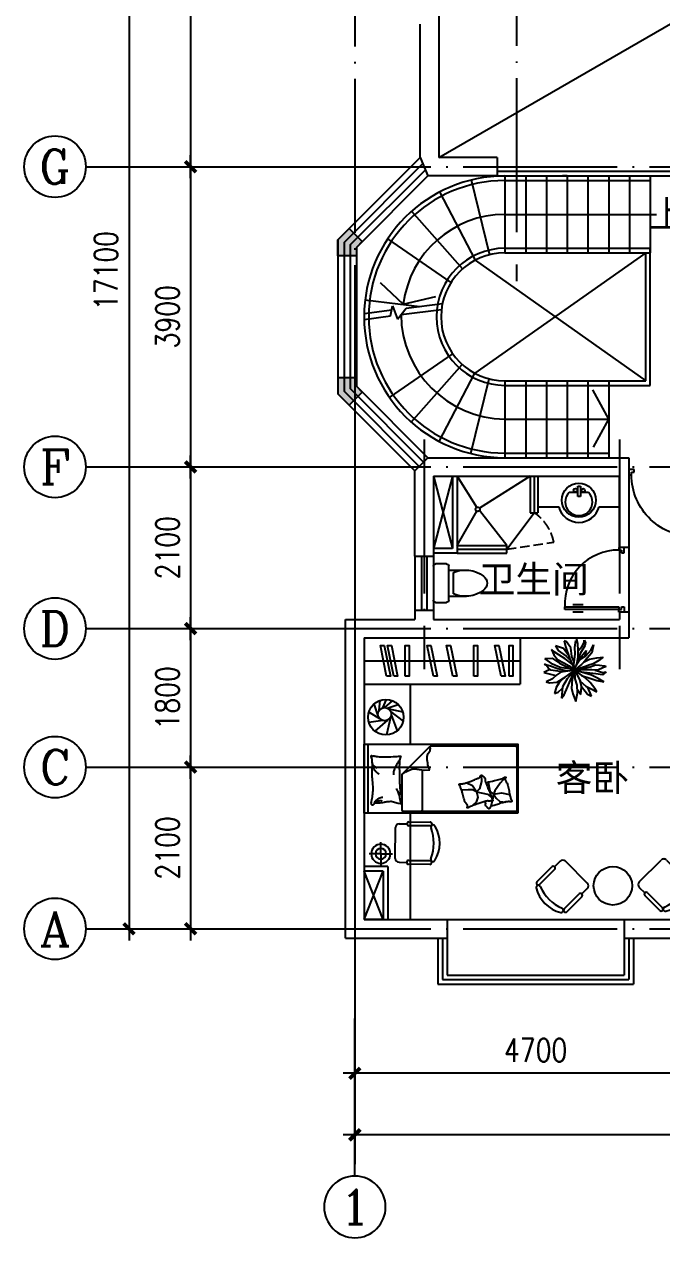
# Model space of a CAD drawing. Extents: x 68494 to 246694, y -171764 to -76879.
# Drawn here: x 132206 to 140491, y -140224 to -124461 of the extents above; entities that cross this region are included whole.
import ezdxf
from ezdxf.enums import TextEntityAlignment as Align

# ---------------------------------------------------------------- set-up
doc = ezdxf.new("R2010")
doc.units = 0
doc.header["$LTSCALE"] = 1000
doc.header["$MEASUREMENT"] = 0
doc.linetypes.add('DASH', pattern=[0.35, 0.25, -0.1])
doc.linetypes.add('DOTE', pattern=[2.42, 2, -0.2, 0.02, -0.2])
doc.layers.get('0').update_dxf_attribs({"linetype": 'CONTINUOUS'})
for name, color, linetype in [('AXIS', 3, 'CONTINUOUS'), ('AXIS_TEXT', 7, 'CONTINUOUS'), ('DOOR', 2, 'CONTINUOUS'), ('DOTE', 1, 'DOTE'), ('Furn', 13, 'CONTINUOUS'), ('STAIR', 2, 'CONTINUOUS'), ('TOILET', 7, 'CONTINUOUS'), ('WALL', 4, 'CONTINUOUS'), ('WINDOW', 51, 'CONTINUOUS'), ('WINDOW_TEXT', 7, 'CONTINUOUS'), ('家具', 30, 'CONTINUOUS')]:
    doc.layers.add(name, color=color, linetype=linetype)
doc.styles.add('COMPLEX', font='COMPLEX')
doc.styles.add('DIM_FONT', font='SIMPLEX', dxfattribs={"width": 0.8})
doc.styles.get("Standard").update_dxf_attribs({"font": ''})
doc.styles.get('Standard').set_extended_font_data('KaiTi_GB2312')
doc.dimstyles.new('AXIS', dxfattribs={"dimtxt": 300, "dimasz": 1, "dimexe": 250, "dimexo": 300, "dimgap": 150, "dimtad": 1, "dimdec": 0, "dimzin": 0, "dimdsep": 46, "dimtxsty": 'DIM_FONT', "dimblk": '_DIMX', "dimblk1": 'DIMBK1', "dimblk2": 'DIMBK1', "dimcen": 1, "dimse1": 1, "dimse2": 1, "dimclrt": 7, "dimadec": 0, "dimazin": 0, "dimtfac": 1, "dimtdec": 0, "dimtix": 1, "dimtmove": 2, "dimatfit": 3, "dimldrblk": '_DIMX', "dimfxl": 1, "dimtvp": 1.5, "dimtolj": 1, "dimtzin": 0, "dimarcsym": 0})

# ---------------------------------------------------------------- blocks, each defined once
blk = doc.blocks.new('_DIMX')
blk.add_line((-150, 0), (150, 0))
at = {"const_width": 50}
blk.add_lwpolyline([(-70, -70), (70, 70)], dxfattribs=at)
blk = doc.blocks.new('*D268')
at = {"color": 0, "linetype": 'ByBlock', "transparency": 16777216}
blk.add_line((133567, -119112), (133567, -136210), dxfattribs=at)
for p, rotation in [((133567, -119111), 90), ((133567, -136211), 270)]:
    blk.add_blockref('_DIMX', p, dxfattribs=dict(at, rotation=rotation))
at = {"color": 7, "linetype": 'ByBlock', "transparency": 16777216, "insert": (133267, -127661), "char_height": 300, "attachment_point": 5, "rotation": 90, "style": 'DIM_FONT'}
blk.add_mtext('\\A1;17100', dxfattribs=at)
blk = doc.blocks.new('DIMBK1')
at = {"color": 0}
blk.add_line((-1, 0), (1, 0), dxfattribs=at)
blk.add_circle((0, 0), 0.25, dxfattribs=at)
blk = doc.blocks.new('M_C55HKH')
for p, q in [((0, -52), (900, -52)), ((26, -509), (26, -1968)), ((503, -489), (46, -489)), ((503, -489), (872, -858)), ((46, -761), (564, -761)), ((872, -1968), (872, -858)), ((146, -1456), (100, -1409)), ((278, -1459), (305, -1407)), ((278, -1459), (357, -1410)), ((299, -1273), (295, -1270)), ((307, -1352), (299, -1273)), ((305, -1407), (307, -1352)), ((357, -1410), (393, -1337)), ((393, -1337), (392, -1318)), ((211, -1478), (146, -1456)), ((278, -1459), (211, -1478)), ((278, -1459), (251, -1606)), ((317, -1498), (278, -1459)), ((412, -1527), (317, -1498)), ((495, -1523), (412, -1527)), ((163, -1664), (89, -1649)), ((196, -1718), (154, -1766)), ((249, -1682), (175, -1667)), ((249, -1682), (196, -1718)), ((219, -1643), (211, -1652)), ((251, -1606), (219, -1643)), ((249, -1682), (286, -1639)), ((249, -1682), (266, -1787)), ((292, -1700), (249, -1682)), ((286, -1639), (333, -1628)), ((391, -1769), (292, -1700)), ((333, -1628), (405, -1618)), ((154, -1766), (147, -1841)), ((266, -1787), (243, -1892)), ((469, -1839), (391, -1769)), ((46, -1988), (852, -1988))]:
    blk.add_line(p, q)
blk.add_lwpolyline([(0, -2000), (0, 0), (900, 0), (900, -2000)], close=True)
for points in [[(135, -134, -0.263368), (107, -115, -0.494818), (116, -96, -0.049225), (134, -94, -0.036831), (158, -96, -0.031893), (196, -104, 0.035782), (230, -111, 0.032941), (319, -117, 0.026564), (430, -111, 0.017905), (468, -106, -0.033397), (488, -104, -0.03204), (525, -104, 0.018442), (590, -107, 0.010837), (654, -107, 0.014624), (702, -104, 0.111249), (725, -96, -0.153708), (742, -92, -0.076444), (749, -94, -0.215512), (751, -96, -0.585858), (748, -99, 0.363489), (744, -102, 0.191716), (743, -113, -0.129675), (745, -130, -0.01735), (742, -147, 0.019326), (740, -162, 0.018818), (733, -230, 0.021828), (732, -289, 0.006204), (734, -323, 0.001963), (740, -430, 0.028341), (744, -466, -0.117014), (744, -475, -0.36606), (742, -476, -0.03973), (728, -473, -0.048309), (715, -468, 0.062981), (704, -464, 0.04058), (681, -461, 0.014345), (614, -458, 0.005484), (488, -459, 0.007153), (392, -462, 0.008762), (350, -465, -0.008153), (304, -468, -0.06251), (247, -463, 0.078669), (201, -461, 0.047825), (179, -466, -0.034494), (148, -473, -0.023571), (123, -476, -0.510228), (122, -475), (129, -445), (150, -363, 0.073041), (152, -343, 0.023305), (146, -282, 0.018299), (142, -259, -0.01097), (135, -221, -0.042281), (132, -187, -0.027201), (135, -133)], [(133, -150, -0.05369), (148, -163, -0.070312), (156, -175, -0.015448), (159, -183, -0.013244), (163, -194, -0.082127), (166, -212, -0.064164), (163, -235)], [(135, -134, -0.077379), (170, -159, -0.077379), (195, -194, -0.047525), (205, -218, -0.047525), (210, -244)], [(609, -107, 0.027842), (585, -118, 0.048685), (573, -126, 0.023666), (545, -150, 0.031223), (526, -171, 0.046801), (521, -179, 0.023191), (513, -196)], [(691, -102, 0.088153), (656, -105, 0.088153), (625, -120, 0.077547), (604, -142, 0.077547), (590, -169)], [(225, -460, 0.009729), (253, -451, 0.009729), (280, -441, 0.007971), (301, -432, 0.007971), (323, -423)], [(695, -462, 0.016108), (656, -436, 0.024599), (629, -421, 0.009477), (580, -397, 0.015937), (550, -385, 0.072521), (534, -381, 0.033339), (498, -381)], [(503, -489, -0.085272), (566, -599, -0.124044), (575, -686), (562, -782), (563, -854)], [(563, -854, -0.027362), (602, -838, -0.040834), (629, -830, -0.038441), (717, -821, -0.076528), (761, -826, -0.103649), (788, -840, 0.093398), (818, -857, 0.072727), (841, -861, 0.052315), (872, -858)], [(400, -1581, 0.025626), (402, -1591, 0.0108), (426, -1697, 0.00456), (445, -1769, 0.01125), (454, -1797, 0.069394), (462, -1813, -0.079756), (468, -1827, -0.106399), (469, -1839, -0.328642), (466, -1842, -0.299547), (461, -1840, 0.189917), (454, -1835, 0.033518), (446, -1833, 0.075627), (442, -1833, 0.053489), (436, -1835, 0.017838), (418, -1843, 0.038394), (397, -1855, -0.059529), (384, -1862, -0.035943), (362, -1869, -0.011245), (291, -1884, -0.006203), (259, -1889, 0.010783), (241, -1893, 0.019485), (230, -1895, 0.005062), (188, -1908, 0.101392), (167, -1919, -0.223768), (156, -1922, -0.25558), (153, -1920, -0.081563), (150, -1907, -0.071805), (151, -1893, 0.069985), (152, -1879, 0.03546), (145, -1831, 0.029432), (130, -1774, 0.001554), (121, -1746, -0.00152), (112, -1718, -0.004735), (102, -1689, 0.00382), (91, -1653, 0.296001), (66, -1634, -0.649774), (61, -1616, -0.02319), (65, -1613, 0.0288), (68, -1610, 0.005727), (73, -1605, -0.004358), (80, -1599, -0.027528), (94, -1586, -0.046214), (104, -1580, -0.194121), (117, -1579, 0.133719), (137, -1580, 0.005779), (155, -1575, 0.008882)]]:
    blk.add_lwpolyline(points, format="xyb")
blk.add_lwpolyline([(345, -1251, 0.101392), (366, -1238, -0.223768), (377, -1234, -0.25558), (380, -1236, -0.081563), (384, -1249, -0.071805), (384, -1263, 0.069985), (384, -1277, 0.03546), (394, -1324, 0.029432), (414, -1380, 0.001554), (425, -1407, -0.00152), (437, -1434, -0.004735), (448, -1462, 0.00382), (462, -1497, 0.296001), (488, -1515, -0.649774), (495, -1532, -0.02319), (491, -1536, 0.0288), (488, -1539, 0.005727), (484, -1544, -0.004358), (478, -1551, -0.027528), (464, -1564, -0.046214), (455, -1571, -0.194121), (442, -1573, 0.133719), (422, -1574, 0.011505), (387, -1586, 0.008882), (343, -1604, 0.012426), (286, -1629, -0.033612), (264, -1637), (218, -1652), (182, -1663, 0.224341), (170, -1674, -0.722772), (163, -1673, -0.103513), (163, -1670, 0.053465), (163, -1664, 0.030109), (161, -1646, -0.031436), (159, -1628, -0.05324), (160, -1616, 0.05518), (161, -1604, 0.056271), (157, -1583, 0.0108), (124, -1480, 0.00456), (100, -1409, 0.01125), (89, -1381, 0.069394), (80, -1366, -0.079756), (73, -1353, -0.106399), (71, -1341, -0.328642), (74, -1338, -0.299547), (79, -1340, 0.189917), (86, -1344, 0.033518), (94, -1345, 0.075627), (98, -1345, 0.053489), (104, -1343, 0.017838), (122, -1333, 0.038394), (141, -1319, -0.059529), (154, -1311, -0.035943), (175, -1303, -0.011245), (245, -1283, -0.006203), (276, -1275, 0.010783), (295, -1270, 0.019485), (305, -1266, 0.005062)], format="xyb", close=True)
for centre, start, end in [((46, -509), 90, 180), ((46, -741), 180, 270), ((46, -1968), 180, 270), ((852, -1968), 270, 0)]:
    blk.add_arc(centre, 20, start, end)
at = {"style": 'DIM_FONT', "width": 0.8, "flags": 9}
for tag in ['XSIZE', 'YSIZE']:
    blk.add_attdef(tag, (0, 0), '', height=0.5, dxfattribs=at)
blk = doc.blocks.new('*D267')
at = {"color": 0, "linetype": 'ByBlock', "transparency": 16777216}
blk.add_line((141201, -138088), (136503, -138088), dxfattribs=at)
at = {"color": 0, "linetype": 'ByBlock', "transparency": 16777216, "rotation": 180}
blk.add_blockref('_DIMX', (136502, -138088), dxfattribs=at)
at = {"color": 0, "linetype": 'ByBlock', "transparency": 16777216}
blk.add_blockref('_DIMX', (141202, -138088), dxfattribs=at)
at = {"color": 7, "linetype": 'ByBlock', "transparency": 16777216, "insert": (138852, -137788), "char_height": 300, "attachment_point": 5, "style": 'DIM_FONT'}
blk.add_mtext('\\A1;4700', dxfattribs=at)
blk = doc.blocks.new('*D266')
at = {"color": 0, "linetype": 'ByBlock', "transparency": 16777216}
blk.add_line((151101, -138887), (136503, -138887), dxfattribs=at)
at = {"color": 0, "linetype": 'ByBlock', "transparency": 16777216, "rotation": 180.0000000000004}
blk.add_blockref('_DIMX', (136502, -138887), dxfattribs=at)
at = {"color": 0, "linetype": 'ByBlock', "transparency": 16777216}
blk.add_blockref('_DIMX', (151102, -138887), dxfattribs=at)
at = {"color": 7, "linetype": 'ByBlock', "transparency": 16777216, "insert": (142924, -138587), "char_height": 300, "attachment_point": 5, "style": 'DIM_FONT'}
blk.add_mtext('\\A1;14600', dxfattribs=at)
blk = doc.blocks.new('M_E24TTP')
at = {"layer": 'TOILET', "color": 7}
for p, q in [((-170, 200), (-170, 430)), ((170, 200), (170, 430)), ((-250, 30), (-250, 170)), ((-220, 200), (220, 200)), ((-140, 260), (140, 260)), ((250, 170), (250, 30)), ((220, 0), (-220, 0))]:
    blk.add_line(p, q, dxfattribs=at)
for centre, radius, start, end in [((227, 413), 398, 143.3619, 202.5495), ((0, 590), 110, 33.4509, 146.5491), ((-227, 413), 398, 337.4505, 36.6381), ((-220, 170), 30, 90, 180), ((220, 170), 30, 0, 90), ((-220, 30), 30, 180, 270), ((220, 30), 30, 270, 0)]:
    blk.add_arc(centre, radius, start, end, dxfattribs=at)
at = {"style": 'DIM_FONT', "width": 0.8, "flags": 9}
for tag in ['XSIZE', 'YSIZE']:
    blk.add_attdef(tag, (0, 0), '', height=0.5, dxfattribs=at)
blk = doc.blocks.new('_AXISO')
blk.add_circle((0, 0), 0.5)
at = {"layer": 'AXIS_TEXT', "style": 'COMPLEX', "width": 1.041667}
blk.add_attdef('A', text='', height=0.56, dxfattribs=at).set_placement((-0.25, -0.28), (0.25, -0.28), align=Align.FIT)
blk = doc.blocks.new('*D265')
at = {"color": 0, "linetype": 'ByBlock', "transparency": 16777216}
blk.add_line((134367, -130212), (134367, -132310), dxfattribs=at)
for p, rotation in [((134367, -130211), 90), ((134367, -132311), 270)]:
    blk.add_blockref('_DIMX', p, dxfattribs=dict(at, rotation=rotation))
at = {"color": 7, "linetype": 'ByBlock', "transparency": 16777216, "insert": (134067, -131261), "char_height": 300, "attachment_point": 5, "rotation": 90, "style": 'DIM_FONT'}
blk.add_mtext('\\A1;2100', dxfattribs=at)
blk = doc.blocks.new('*D264')
at = {"color": 0, "linetype": 'ByBlock', "transparency": 16777216}
blk.add_line((134367, -134112), (134367, -136210), dxfattribs=at)
for p, rotation in [((134367, -134111), 90), ((134367, -136211), 270)]:
    blk.add_blockref('_DIMX', p, dxfattribs=dict(at, rotation=rotation))
at = {"color": 7, "linetype": 'ByBlock', "transparency": 16777216, "insert": (134067, -135161), "char_height": 300, "attachment_point": 5, "rotation": 90, "style": 'DIM_FONT'}
blk.add_mtext('\\A1;2100', dxfattribs=at)
blk = doc.blocks.new('TAB-LAMP')
for q in [(-134.75, 0), (0, 134.75), (134.75, 0), (0, -134.75)]:
    blk.add_line((0, 0), q)
for radius in [110.25, 61.25]:
    blk.add_circle((0, 0), radius)
blk = doc.blocks.new('M_C32CXI')
for p, q in [((-188, 275), (87, 275)), ((87, 225), (-188, 225)), ((212, 250), (112, 250)), ((262, 200), (262, -200)), ((-188, -225), (87, -225)), ((87, -275), (-188, -275)), ((212, -250), (112, -250))]:
    blk.add_line(p, q)
for centre, radius, start, end in [((111, 0), 426, 148.1092, 211.8908), ((-227, 210), 28.1, 338.7607, 148.1092), ((314, 0), 552, 158.7607, 201.2393), ((-188, 250), 25, 90, 270), ((87, 250), 25, 270, 90), ((212, 200), 50, 0, 90), ((-227, -210), 28.1, 211.8908, 21.2393), ((-188, -250), 25, 90, 270), ((87, -250), 25, 270, 90), ((212, -200), 50, 270, 0)]:
    blk.add_arc(centre, radius, start, end)
at = {"width": 0.8, "flags": 9}
for tag in ['XSIZE', 'YSIZE']:
    blk.add_attdef(tag, (0, 0), '', height=0.5, dxfattribs=at)
blk = doc.blocks.new('*D263')
at = {"color": 0, "linetype": 'ByBlock', "transparency": 16777216}
blk.add_line((134367, -132312), (134367, -134110), dxfattribs=at)
for p, rotation in [((134367, -132311), 90), ((134367, -134111), 270)]:
    blk.add_blockref('_DIMX', p, dxfattribs=dict(at, rotation=rotation))
at = {"color": 7, "linetype": 'ByBlock', "transparency": 16777216, "insert": (134067, -133211), "char_height": 300, "attachment_point": 5, "rotation": 90, "style": 'DIM_FONT'}
blk.add_mtext('\\A1;1800', dxfattribs=at)
blk = doc.blocks.new('M_C5')
for p, q in [((-71, 21), (-106, 120)), ((-60, 63), (-50, 152)), ((-28, 86), (7, 160)), ((-9, 88), (59, 149)), ((12, 83), (112, 114)), ((-54, -14), (-154, 45)), ((26, 75), (152, 50)), ((42, 53), (156, -35)), ((48, 21), (102, -123)), ((-26, -30), (-153, -47)), ((14, -26), (-99, -126)), ((41, -2), (5, -160))]:
    blk.add_line(p, q)
for centre, radius in [((0, 0), 160), ((-11, 28), 60)]:
    blk.add_circle(centre, radius)
at = {"width": 0.8, "flags": 9}
for tag in ['XSIZE', 'YSIZE']:
    blk.add_attdef(tag, (0, 0), '', height=0.5, dxfattribs=at)
blk = doc.blocks.new('*D262')
at = {"color": 0, "linetype": 'ByBlock', "transparency": 16777216}
blk.add_line((134367, -126312), (134367, -130210), dxfattribs=at)
for p, rotation in [((134367, -126311), 90), ((134367, -130211), 270)]:
    blk.add_blockref('_DIMX', p, dxfattribs=dict(at, rotation=rotation))
at = {"color": 7, "linetype": 'ByBlock', "transparency": 16777216, "insert": (134067, -128261), "char_height": 300, "attachment_point": 5, "rotation": 90, "style": 'DIM_FONT'}
blk.add_mtext('\\A1;3900', dxfattribs=at)
blk = doc.blocks.new('900-M')
at = {"layer": 'DOOR'}
for p, q in [((867, 824), (829, 824)), ((829, 824), (829, 66)), ((867, 66), (867, 824)), ((797, 711), (797, 565)), ((899, 711), (899, 565)), ((0, 0), (0, 66)), ((0, 66), (33, 66)), ((66, 0), (0, 0)), ((0, 0), (0, 0)), ((33, 66), (33, 33)), ((33, 33), (66, 33)), ((66, 33), (66, 0)), ((834, 66), (867, 66)), ((834, 33), (834, 0)), ((867, 33), (834, 33)), ((834, 0), (900, 0)), ((867, 66), (867, 33)), ((900, 66), (867, 66)), ((900, 0), (900, 66)), ((900, 0), (900, 0))]:
    blk.add_line(p, q, dxfattribs=at)
blk.add_arc((791, 67), 758, 87.134, 180.0717, dxfattribs=at)
blk = doc.blocks.new('M_F3')
for p, q in [((-184, 352), (-317, 396)), ((-317, 396), (-270, 321)), ((-137, 463), (-172, 477)), ((-172, 477), (-155, 384)), ((-65, 367), (-137, 463)), ((-1, 371), (16, 486)), ((26, 511), (42, 438)), ((42, 438), (49, 319)), ((160, 396), (86, 275)), ((118, 392), (151, 452)), ((151, 452), (149, 488)), ((149, 488), (172, 452)), ((172, 452), (160, 396)), ((262, 331), (301, 415)), ((301, 415), (277, 286)), ((-379, 338), (-344, 250)), ((-336, 298), (-379, 338)), ((-344, 250), (-280, 177)), ((-260, 250), (-336, 298)), ((-270, 321), (-143, 227)), ((-157, 187), (-260, 250)), ((-105, 242), (-184, 352)), ((-155, 384), (-89, 196)), ((-143, 227), (-77, 167)), ((-50, 223), (-65, 367)), ((-11, 137), (-50, 223)), ((-17, 89), (3, 267)), ((3, 267), (-1, 371)), ((46, 206), (24, 94)), ((86, 275), (35, 153)), ((49, 319), (46, 206)), ((49, 309), (118, 392)), ((87, 205), (58, 144)), ((80, 173), (176, 235)), ((87, 205), (184, 321)), ((184, 321), (160, 227)), ((197, 198), (166, 158)), ((176, 235), (262, 331)), ((277, 286), (197, 198)), ((236, 181), (355, 202)), ((355, 202), (460, 215)), ((460, 215), (390, 158)), ((-405, 13), (-504, -36)), ((-468, 83), (-494, 98)), ((-494, 98), (-398, 71)), ((-490, 194), (-367, 196)), ((-363, 102), (-490, 194)), ((-435, 39), (-468, 83)), ((-393, 2), (-435, 39)), ((-398, 71), (-285, 27)), ((-202, -25), (-393, 2)), ((-367, 196), (-250, 117)), ((-237, 44), (-363, 102)), ((-285, 27), (-153, -2)), ((-280, 177), (-178, 123)), ((-250, 117), (-45, 15)), ((-67, 21), (-237, 44)), ((-178, 123), (-91, 75)), ((-45, 102), (-157, 187)), ((-157, -111), (1, 3)), ((1, 3), (-126, -140)), ((-120, -276), (1, 3)), ((1, 3), (-116, -15)), ((-91, 75), (1, 3)), ((-89, 196), (1, 3)), ((1, 3), (-67, 21)), ((1, 3), (-42, -144)), ((1, 3), (-17, 89)), ((1, 3), (14, 71)), ((170, 60), (1, 3)), ((57, 58), (1, 3)), ((1, 3), (248, 58)), ((155, 8), (1, 3)), ((1, 3), (88, -178)), ((83, -65), (1, 3)), ((270, -77), (1, 3)), ((7, -140), (1, 3)), ((14, 71), (80, 173)), ((106, 92), (57, 58)), ((166, 158), (106, 92)), ((141, 130), (236, 181)), ((275, 6), (155, 8)), ((229, 81), (170, 60)), ((295, 104), (229, 81)), ((248, 58), (334, 89)), ((371, 4), (275, 6)), ((390, 158), (295, 104)), ((330, 5), (453, -38)), ((334, 89), (402, 85)), ((454, 39), (371, 4)), ((402, 85), (482, 73)), ((507, 60), (454, 39)), ((482, 73), (507, 60)), ((-504, -36), (-311, -82)), ((-363, -136), (-468, -188)), ((-468, -188), (-414, -205)), ((-414, -205), (-287, -190)), ((-293, -71), (-363, -136)), ((-227, -32), (-293, -71)), ((-287, -190), (-157, -111)), ((-195, -134), (-260, -209)), ((-116, -15), (-227, -32)), ((-126, -140), (-200, -269)), ((-153, -2), (-82, -10)), ((-42, -144), (-56, -288)), ((36, -242), (7, -140)), ((164, -117), (83, -65)), ((108, -265), (85, -173)), ((88, -178), (180, -255)), ((342, -59), (103, -28)), ((109, -82), (260, -134)), ((246, -199), (164, -117)), ((260, -134), (357, -167)), ((377, -132), (270, -77)), ((447, -73), (342, -59)), ((357, -167), (468, -188)), ((468, -188), (377, -132)), ((507, -23), (447, -73)), ((453, -38), (507, -23)), ((-303, -280), (-334, -374)), ((-334, -374), (-270, -355)), ((-260, -209), (-303, -280)), ((-270, -355), (-204, -288)), ((-200, -269), (-219, -455)), ((-176, -399), (-120, -276)), ((-56, -288), (-32, -384)), ((-32, -384), (14, -505)), ((14, -505), (40, -370)), ((40, -370), (36, -242)), ((40, -311), (98, -395)), ((98, -395), (106, -265)), ((106, -265), (207, -386)), ((180, -255), (262, -299)), ((246, -367), (203, -267)), ((207, -386), (271, -420)), ((324, -294), (246, -199)), ((271, -420), (246, -367)), ((262, -299), (359, -349)), ((359, -349), (324, -294)), ((-219, -455), (-176, -399))]:
    blk.add_line(p, q)
at = {"width": 0.8, "flags": 9}
for tag, p in [('XSIZE', (-2, 0)), ('YSIZE', (0, 0))]:
    blk.add_attdef(tag, p, '', height=0.2, dxfattribs=at)
blk = doc.blocks.new('M_A23MCU')
for p, q in [((-0.489, 0.782), (-0.489, 0.624)), ((-0.454, 0.081), (-0.454, 0.905)), ((-0.454, 0.905), (-0.413, 0.905)), ((-0.413, 0.905), (-0.413, 0.081)), ((-0.378, 0.782), (-0.378, 0.624)), ((-0.495, -0.002), (-0.495, 0.081)), ((-0.495, 0.081), (-0.454, 0.081)), ((-0.413, 0.081), (-0.454, 0.081)), ((-0.454, 0.081), (-0.454, 0.039)), ((-0.454, 0.039), (-0.413, 0.039)), ((-0.413, 0.039), (-0.413, -0.002)), ((0.412, 0.039), (0.412, -0.002)), ((0.453, 0.039), (0.412, 0.039)), ((0.453, 0.081), (0.453, 0.039)), ((0.494, 0.081), (0.453, 0.081)), ((0.494, -0.002), (0.494, 0.081)), ((-0.413, -0.002), (-0.495, -0.002)), ((-0.495, -0.002), (-0.495, -0.002)), ((0.412, -0.002), (0.494, -0.002)), ((0.494, -0.002), (0.494, -0.002))]:
    blk.add_line(p, q)
blk.add_arc((-0.372, 0.082), 0.825, 359.9283, 92.866)
blk = doc.blocks.new('M_E33IEP')
for p, q in [((44, -21), (44, 20)), ((44, 20), (194, 20)), ((135, 135), (135, 20)), ((194, 20), (194, -21)), ((194, -21), (44, -21)), ((135, -21), (135, -144))]:
    blk.add_line(p, q)
for centre, radius in [((248, -5), 246), ((106, 56), 26.7), ((105, -55), 26.7)]:
    blk.add_circle(centre, radius)
blk.add_arc((274, -5), 197, 225.2527, 134.7473)
at = {"style": 'DIM_FONT', "width": 0.8, "flags": 9}
for tag in ['XSIZE', 'YSIZE']:
    blk.add_attdef(tag, (0, 0), '', height=0.5, dxfattribs=at)
at = {"width": 0.8, "flags": 9}
for tag in ['YSIZE', 'XSIZE']:
    blk.add_attdef(tag, (2, -251), '', height=150, dxfattribs=at)
blk = doc.blocks.new('*D234')
at = {"color": 0, "linetype": 'ByBlock', "transparency": 16777216}
blk.add_line((134367, -119112), (134367, -126310), dxfattribs=at)
for p, rotation in [((134367, -119111), 90), ((134367, -126311), 270)]:
    blk.add_blockref('_DIMX', p, dxfattribs=dict(at, rotation=rotation))
at = {"color": 7, "linetype": 'ByBlock', "transparency": 16777216, "insert": (134067, -122711), "char_height": 300, "attachment_point": 5, "rotation": 90, "style": 'DIM_FONT'}
blk.add_mtext('\\A1;7200', dxfattribs=at)

msp = doc.modelspace()

# ---------------------------------------------------------------- hatches: boundary and pattern name
h = msp.add_hatch(color=256)
h.paths.add_polyline_path([(136502.3, -127188.1), (136429, -127114.8), (136282.2, -127261.6), (136282.2, -127469.3), (136502.3, -127469.3)])
h.paths.add_polyline_path([(136502.3, -129053.4), (136282.2, -129053.4), (136282.2, -129261), (136429, -129407.8), (136502.3, -129334.5)])
h.paths.add_polyline_path([(136522.2, -129161.6), (136522.2, -129053.4), (136502.3, -129053.4), (136502.3, -129334.5), (136598.7, -129238.1)])
h.paths.add_polyline_path([(136502.3, -127188.1), (136502.3, -127469.3), (136522.2, -127469.3), (136522.2, -127361), (136598.7, -127284.5)])

# ---------------------------------------------------------------- linework, layer by layer
for p, q in [((136598.7, -127284.5), (136429, -127114.8)), ((136522.2, -127469.3), (136282.2, -127469.3))]:
    msp.add_line(p, q)
for points in [[(136282.2, -127469.3), (136282.2, -127261.6), (136429, -127114.8), (136598.7, -127284.5), (136522.2, -127361), (136522.2, -127469.3), (136282.2, -127469.3)], [(136282.2, -129053.4), (136282.2, -129261), (136429, -129407.8), (136598.7, -129238.1), (136522.2, -129161.6), (136522.2, -129053.4), (136282.2, -129053.4)]]:
    msp.add_lwpolyline(points, close=True)
at = {"layer": 'AXIS'}
for p, q in [((133005.6, -126311.3), (135490.9, -126311.3)), ((133005.6, -130211.3), (135490.9, -130211.3)), ((133005.6, -132311.3), (135490.9, -132311.3)), ((133005.6, -134111.3), (135490.9, -134111.3)), ((133005.6, -136211.3), (135490.9, -136211.3)), ((136502.3, -139424), (136502.3, -137375))]:
    msp.add_line(p, q, dxfattribs=at)
at = {"layer": 'DOOR'}
msp.add_line((140062.2, -131255.9), (140062.2, -132097), dxfattribs=at)
at = {"layer": 'DOTE'}
for p, q in [((138602.3, -117903.3), (138602.3, -127796.9)), ((136502.3, -117909.9), (136502.3, -129150.8)), ((136502.3, -117909.9), (136502.3, -139404)), ((135490.9, -126311.3), (151213.8, -126311.3)), ((136502.3, -129406.3), (136502.3, -137388.8)), ((137402.2, -129853.8), (137402.2, -132838.8)), ((139942.2, -129853.8), (139942.2, -132838.8)), ((135490.9, -130211.3), (144824.4, -130211.3)), ((135490.9, -132311.3), (141602.3, -132311.3)), ((135490.9, -134111.3), (144166.5, -134111.3)), ((135490.9, -136211.3), (142353.3, -136211.3))]:
    msp.add_line(p, q, dxfattribs=at)
at = {"layer": 'Furn', "linetype": 'DASH'}
for p, q in [((138782.2, -130806.3), (138882.2, -130806.3)), ((138476.6, -131331.3), (138476.6, -131231.3))]:
    msp.add_line(p, q, dxfattribs=at)
at = {"layer": 'STAIR'}
for p, q in [((137592.5, -126191.3), (147582.2, -120431.3)), ((138351.2, -126371.3), (143582.2, -126371.3)), ((138014.2, -126484), (138253.5, -127455.2)), ((138351.2, -126431.3), (143582.2, -126431.3)), ((138452.2, -126431.3), (138452.2, -127431.5)), ((138452.2, -126491.5), (140342.2, -126491.5)), ((138722.2, -126431.3), (138722.2, -127431.5)), ((138992.2, -126431.3), (138992.2, -127431.5)), ((139262.2, -126431.3), (139262.2, -127431.5)), ((139532.2, -126431.3), (139532.2, -127431.5)), ((139532.2, -126431.3), (139532.2, -127431.5)), ((139802.2, -126431.3), (139802.2, -127431.5)), ((140072.2, -126431.3), (140072.2, -127431.5)), ((140342.2, -126431.3), (140342.2, -127431.5)), ((137601.5, -126640), (138066.3, -127525.6)), ((137238.2, -126890.2), (137902.3, -127639.8)), ((138452.2, -126931.5), (140423.3, -126931.5)), ((136927.6, -127249.3), (137750.9, -127817.6)), ((140282.2, -127431.5), (138062.8, -128995.1)), ((138452.2, -127371.5), (140342.2, -127371.5)), ((138452.2, -127431.5), (140342.2, -127431.5)), ((140282.2, -129091.5), (140282.2, -127431.5)), ((140342.2, -129151.5), (140342.2, -127371.5)), ((138066.3, -127525.6), (140282.2, -129091.5)), ((136633.8, -128038.8), (137348.5, -128125.6)), ((136967.1, -128250.6), (136992.2, -128117.3)), ((136992.2, -128117.3), (137055.2, -128292.3)), ((137055.2, -128292.3), (137170.9, -128148.1)), ((137170.9, -128148.1), (137640.4, -128088.5)), ((136622.2, -128217.8), (136981.9, -128172.1)), ((136622.2, -128294.4), (136967.1, -128250.6)), ((137102.4, -128233.4), (137627.6, -128166.8)), ((136951.4, -129308.8), (137774.5, -128740.6)), ((137235.2, -129629.8), (137898.5, -128881.1)), ((137598, -129880.8), (138062.8, -128995.1)), ((138010.3, -130037.7), (138249.7, -129066.5)), ((138452.2, -129091.5), (138452.2, -130091.3)), ((138452.2, -129091.5), (140282.2, -129091.5)), ((138722.2, -129091.5), (138722.2, -130091.3)), ((138992.2, -129091.5), (138992.2, -130091.3)), ((139262.2, -129091.5), (139262.2, -130091.3)), ((139532.2, -129091.5), (139532.2, -130091.3)), ((139802.2, -129091.5), (139802.2, -130091.3)), ((138452.2, -129151.5), (140342.2, -129151.5)), ((138452.2, -129591.4), (139802.2, -129591.4)), ((138452.2, -130031.5), (139802.2, -130031.5)), ((137702.2, -136091.3), (140002.2, -136091.3))]:
    msp.add_line(p, q, dxfattribs=at)
at = {"layer": 'STAIR', "color": 3, "flags": 128}
for points in [[(136831.3, -127814.5), (137132.1, -128099.3), (137554.9, -127997.2)], [(139604.9, -129955.7), (139802.2, -129591.4), (139594.2, -129209.4)]]:
    msp.add_lwpolyline(points, dxfattribs=at)
at = {"layer": 'STAIR'}
for centre, radius, start, end in [((138452.2, -128261.5), 1830, 90, 270), ((138452.2, -128261.5), 1770, 90, 270), ((138452.2, -128261.5), 1330, 90, 172.99333), ((138452.2, -128261.5), 890, 90, 270), ((138452.2, -128261.5), 830, 90, 270), ((138471.2, -128222.8), 1368.8, 180.44367, 269.20232)]:
    msp.add_arc(centre, radius, start, end, dxfattribs=at)
at = {"layer": 'WALL'}
for p, q in [((137592.5, -119231.3), (137592.5, -126191.3)), ((137352.5, -126191.7), (137352.5, -124461.3)), ((137592.5, -124461.3), (137592.5, -126191.3)), ((137352.5, -126191.3), (137451.9, -126431.3)), ((138351.2, -126191.3), (137592.5, -126191.3)), ((138351.2, -126191.3), (138351.2, -126431.3)), ((138351.2, -126431.3), (137451.9, -126431.3)), ((139262.2, -126431.3), (139202.3, -126431.3)), ((137282.2, -130261), (137452.1, -130091.1)), ((137452.1, -130091.1), (140062.2, -130091.3)), ((140062.2, -130091.3), (140062.2, -131255.9)), ((137282.2, -131371.3), (137282.2, -130261)), ((137522.2, -130331.3), (139942.2, -130331.3)), ((137522.2, -130331.3), (137522.2, -131371.3)), ((137772.2, -130331.3), (137772.2, -131271.3)), ((137832.2, -130331.3), (137832.2, -131081.3)), ((139942.2, -130331.3), (139942.2, -131255.9)), ((139942.2, -131296.3), (139942.2, -130331.3)), ((137832.2, -131081.3), (137832.2, -131331.3)), ((137772.2, -131271.3), (137522.2, -131271.3)), ((140062.2, -131255.9), (139942.2, -131255.9)), ((137282.2, -131371.3), (137522.2, -131371.3)), ((137832.2, -131331.3), (137522.2, -131331.3)), ((137282.2, -132071.3), (137282.2, -132191.3)), ((137282.2, -132071.3), (137522.2, -132071.3)), ((137522.2, -132071.3), (137522.2, -132191.3)), ((136382.2, -136331.3), (136382.2, -132191.3)), ((136382.2, -132191.3), (137282.2, -132191.3)), ((137522.2, -132191.3), (139742.2, -132191.3)), ((139742.2, -132191.3), (139942.2, -132191.3)), ((139942.2, -132097), (139942.2, -132137.3)), ((140062.2, -132097), (139942.2, -132097)), ((139942.2, -132137.3), (139942.2, -132191.3)), ((140062.2, -132097), (140062.2, -132137.3)), ((140062.2, -132137.3), (140062.2, -132431.3)), ((136622.2, -132431.3), (139742.2, -132431.3)), ((136622.2, -132431.3), (136622.2, -136091.3)), ((139742.2, -132431.3), (140062.2, -132431.3)), ((136932.2, -135401.3), (136622.2, -135401.3)), ((136932.2, -135401.3), (136932.2, -136091.3)), ((136872.2, -135461.3), (136622.2, -135461.3)), ((136872.2, -135461.3), (136872.2, -136091.3)), ((136932.2, -135461.3), (136932.2, -136091.3)), ((136622.2, -136091.3), (137702.2, -136091.3)), ((136872.2, -136091.3), (136622.2, -136091.3)), ((137702.2, -136091.3), (137702.2, -136331.3)), ((140002.2, -136091.3), (140002.2, -136331.3)), ((140002.2, -136091.3), (141082.2, -136091.3)), ((136382.2, -136331.3), (137702.2, -136331.3)), ((140002.2, -136331.3), (141322.2, -136331.3))]:
    msp.add_line(p, q, dxfattribs=at)
at = {"layer": 'WINDOW'}
for p, q in [((137352.5, -126191.3), (136282.2, -127261.6)), ((137451.9, -126431.3), (136522.2, -127361)), ((136282.2, -127261.6), (136282.2, -129261)), ((136282.2, -127261.6), (136282.2, -129261)), ((136282.2, -127261.6), (136282.2, -129261)), ((136522.2, -127361), (136522.2, -129161.6)), ((136522.2, -127361), (136522.2, -129161.6)), ((136522.2, -127361), (136522.2, -129161.6)), ((136522.2, -129161.6), (137451.9, -130091.3)), ((136282.2, -129261), (137282.2, -130261)), ((137282.2, -131371.3), (137282.2, -132071.3)), ((137367.2, -131371.3), (137367.2, -132071.3)), ((137437.2, -131371.3), (137437.2, -132071.3)), ((137522.2, -131371.3), (137522.2, -132071.3)), ((137582.2, -136331.3), (137582.2, -136931.3)), ((137642.2, -136331.3), (137642.2, -136871.3)), ((137702.2, -136331.3), (137702.2, -136811.3)), ((140002.2, -136331.3), (140002.2, -136811.3)), ((140062.2, -136331.3), (140062.2, -136871.3)), ((140122.2, -136331.3), (140122.2, -136931.3)), ((137702.2, -136811.3), (140002.2, -136811.3)), ((137582.2, -136931.3), (140122.2, -136931.3)), ((137642.2, -136871.3), (140062.2, -136871.3))]:
    msp.add_line(p, q, dxfattribs=at)
for points in [[(137385.6, -126271.3), (136362.2, -127294.7), (136362.2, -129227.9), (137338.7, -130204.4)], [(137418.7, -126351.3), (136442.2, -127327.9), (136442.2, -129194.7), (137395.3, -130147.9)], [(136362.2, -127469.3), (136362.2, -129053.4)], [(136442.2, -127469.3), (136442.2, -129053.4)]]:
    msp.add_lwpolyline(points, dxfattribs=at)
at = {"layer": '家具'}
for p, q in [((137772.2, -130331.3), (137522.2, -131271.3)), ((137522.2, -130331.3), (137772.2, -131271.3)), ((137832.2, -130331.3), (138086.3, -130736.3)), ((138782.2, -130331.3), (138122.8, -130745.4)), ((138782.2, -130331.3), (138782.2, -130806.3)), ((138832.2, -130331.3), (138832.2, -130806.3)), ((138882.2, -130331.3), (138882.2, -130806.3)), ((137832.2, -131231.3), (138086.3, -130786.3)), ((138476.6, -131231.3), (138123.3, -130776.4)), ((138476.6, -131281.3), (138832.2, -130806.3)), ((138882.2, -130731.3), (139151.6, -130731.3)), ((139675.9, -130731.3), (139942.2, -130731.3)), ((137832.2, -131231.3), (138476.6, -131231.3)), ((137832.2, -131281.3), (138476.6, -131281.3)), ((137832.2, -131331.3), (138476.6, -131331.3)), ((138649.2, -132431.3), (138649.2, -133031.3)), ((136622.2, -132731.3), (138649.2, -132731.3)), ((136622.2, -133031.3), (138649.2, -133031.3)), ((137222.2, -133031.3), (137222.2, -133811.1)), ((137222.2, -134711.1), (137222.2, -136091.3)), ((137222.2, -135311.1), (137222.2, -135781.3)), ((136622.2, -136089.2), (136872.2, -135461.3)), ((136872.2, -136091.3), (136622.2, -135461.3))]:
    msp.add_line(p, q, dxfattribs=at)
at = {"layer": '家具', "linetype": 'DASH', "ltscale": 0.5}
msp.add_line((138476.6, -131281.3), (139088.3, -131187.4), dxfattribs=at)
at = {"layer": '家具'}
for points in [[(136914.8, -132930.4), (136833.9, -132532.2), (136883.7, -132532.2), (136964.5, -132930.4)], [(137008.1, -132930.4), (136927.2, -132532.2), (136976.9, -132532.2), (137057.8, -132930.4)], [(137157.3, -132930.4), (137157.3, -132532.2), (137207.1, -132532.2), (137207.1, -132930.4)], [(137522.5, -132930.4), (137441.6, -132532.2), (137491.3, -132532.2), (137572.2, -132930.4)], [(137776.2, -132930.4), (137695.3, -132532.2), (137745.1, -132532.2), (137826, -132930.4)], [(138048.1, -132930.4), (138048.1, -132532.2), (138097.9, -132532.2), (138097.9, -132930.4)], [(138404.2, -132930.4), (138323.3, -132532.2), (138373.1, -132532.2), (138454, -132930.4)], [(138507.5, -132930.4), (138507.5, -132532.2), (138557.2, -132532.2), (138557.2, -132930.4)]]:
    msp.add_lwpolyline(points, close=True, dxfattribs=at)
for centre, radius in [((138099.5, -130761.3), 28.2), ((139855.8, -135652.1), 250)]:
    msp.add_circle(centre, radius, dxfattribs=at)
at = {"layer": '家具', "linetype": 'DASH', "ltscale": 0.5}
msp.add_arc((138500.2, -131306.1), 600, 11.40377, 56.40377, dxfattribs=at)
at = {"layer": '家具'}
msp.add_arc((139413.7, -130659.5), 271.8, 195.31444, 344.68556, dxfattribs=at)

# ---------------------------------------------------------------- block references
at = {"layer": 'AXIS', "xscale": 800, "yscale": 800, "zscale": 800}
for p, values in [((132605.6, -126311.3), {'A': 'G'}), ((132605.6, -136211.3), {'A': 'A'})]:
    msp.add_blockref('_AXISO', p, dxfattribs=at).add_auto_attribs(values)
at = {"layer": 'AXIS'}
ref = msp.add_blockref('_AXISO', (132605.6, -130211.3), dxfattribs=dict(at, xscale=800, yscale=800, zscale=800))
ref.add_attrib('A', 'F', dxfattribs={"layer": 'AXIS_TEXT', "height": 448, "style": 'COMPLEX', "width": 1.171875}).set_placement((132405.6, -130435.3), (132805.6, -130435.3), align=Align.FIT)
ref = msp.add_blockref('_AXISO', (132605.6, -132311.3), dxfattribs=dict(at, xscale=800, yscale=800, zscale=800))
ref.add_attrib('A', 'D', dxfattribs={"layer": 'AXIS_TEXT', "height": 448, "style": 'COMPLEX', "width": 1.102941}).set_placement((132405.6, -132535.3), (132805.6, -132535.3), align=Align.FIT)
ref = msp.add_blockref('_AXISO', (132605.6, -134111.3), dxfattribs=dict(at, xscale=800, yscale=800, zscale=800))
ref.add_attrib('A', 'C', dxfattribs={"layer": 'AXIS_TEXT', "height": 448, "style": 'COMPLEX', "width": 1.25}).set_placement((132405.6, -134335.3), (132805.6, -134335.3), align=Align.FIT)
ref = msp.add_blockref('_AXISO', (136502.3, -139824), dxfattribs=dict(at, xscale=-800, yscale=800, zscale=800, rotation=180))
ref.add_attrib('A', '1', dxfattribs={"layer": 'AXIS_TEXT', "height": 448, "style": 'COMPLEX', "width": 2.083333}).set_placement((136302.3, -140048), (136702.3, -140048), align=Align.FIT)
at = {"layer": 'STAIR', "xscale": -1.055555555555556, "yscale": 1.055555555555556, "zscale": 1.055555555555556, "rotation": 180}
msp.add_blockref('900-M', (140062.6, -130244.3), dxfattribs=at)
at = {"layer": 'WINDOW', "xscale": -850, "yscale": -850, "zscale": 850, "rotation": 270}
msp.add_blockref('M_A23MCU', (140000.7, -131676), dxfattribs=at)
at = {"layer": '家具', "xscale": 0.9, "yscale": 0.9, "zscale": 0.9, "rotation": 270}
msp.add_blockref('M_E33IEP', (139417.8, -130420.2), dxfattribs=at)
at = {"layer": '家具', "xscale": -1, "rotation": 270}
msp.add_blockref('M_E24TTP', (137522.2, -131721.3), dxfattribs=at)
at = {"layer": '家具'}
for name, p, xscale, yscale, zscale in [('M_F3', (139362, -132853.3), 0.8, 0.8, 0.8), ('M_C5', (136905.1, -133462.9), 1.44, 1.44, 1.44)]:
    msp.add_blockref(name, p, dxfattribs=dict(at, xscale=xscale, yscale=yscale, zscale=zscale))
at = {"layer": '家具', "linetype": 'DASH', "ltscale": 0.5, "rotation": 90}
msp.add_blockref('M_C55HKH', (136622.2, -134711.1), dxfattribs=at)
at = {"layer": '家具'}
for p, rotation in [((137290.4, -135098.7), 179.5939025137611), ((139195.7, -135661.3), 45), ((140526, -135645.6), 135)]:
    msp.add_blockref('M_C32CXI', p, dxfattribs=dict(at, rotation=rotation))
at = {"layer": '家具', "extrusion": (0, 0, -1), "xscale": 1.133786848073214, "yscale": 1.133786848073214, "zscale": -1.133786848072562, "rotation": 270.0000000000004}
msp.add_blockref('TAB-LAMP', (-136839.6, -135236.5), dxfattribs=at)

# ---------------------------------------------------------------- texts
at = {"layer": 'WINDOW_TEXT'}
for s, p in [('上19', (140331.4, -127100.5)), ('卫生间', (138110.1, -131844.7)), ('客卧', (139112.5, -134423.6))]:
    msp.add_text(s, height=350, dxfattribs=at).set_placement(p)

# ---------------------------------------------------------------- dimensions: what is measured, and where the dimension line sits
at = {"layer": 'AXIS'}
dim = msp.add_aligned_dim(p1=(135490.9, -119111.3), p2=(135490.9, -136211.3), distance=-1923.8, dimstyle='AXIS', dxfattribs=at)
dim.commit()
dim.dimension.update_dxf_attribs({"geometry": '*D268', "text_midpoint": (133267.1, -127661.3)})
for base, p1, p2, angle, picture, middle in [((134367.1, -126311.3), (135058.6, -119111.3), (135073.2, -126311.3), 90, '*D234', (134067.1, -122711.3)), ((134367.1, -130211.3), (135490.9, -126311.3), (135490.9, -130211.3), 90, '*D262', (134067.1, -128261.3)), ((134367.1, -132311.3), (135490.9, -130211.3), (135490.9, -132311.3), 90, '*D265', (134067.1, -131261.3)), ((134367.1, -134111.3), (135490.9, -132311.3), (135490.9, -134111.3), 90, '*D263', (134067.1, -133211.3)), ((134367.1, -136211.3), (135490.9, -134111.3), (135490.9, -136211.3), 90, '*D264', (134067.1, -135161.3)), ((136502.3, -138088.1), (141202.3, -137388.8), (136502.3, -137375), 180, '*D267', (138852.3, -137788.1))]:
    dim = msp.add_linear_dim(base=base, p1=p1, p2=p2, angle=angle, dimstyle='AXIS', dxfattribs=at)
    dim.commit()
    dim.dimension.update_dxf_attribs({"geometry": picture, "text_midpoint": middle})
dim = msp.add_linear_dim(base=(136502.3, -138886.7), p1=(151102.3, -137375), p2=(136502.3, -137375), angle=180, dimstyle='AXIS', dxfattribs=at)
dim.commit()
dim.dimension.update_dxf_attribs({"geometry": '*D266', "text_midpoint": (142923.5, -138586.7), "dimtype": 161})

doc.saveas('drawing.dxf')
